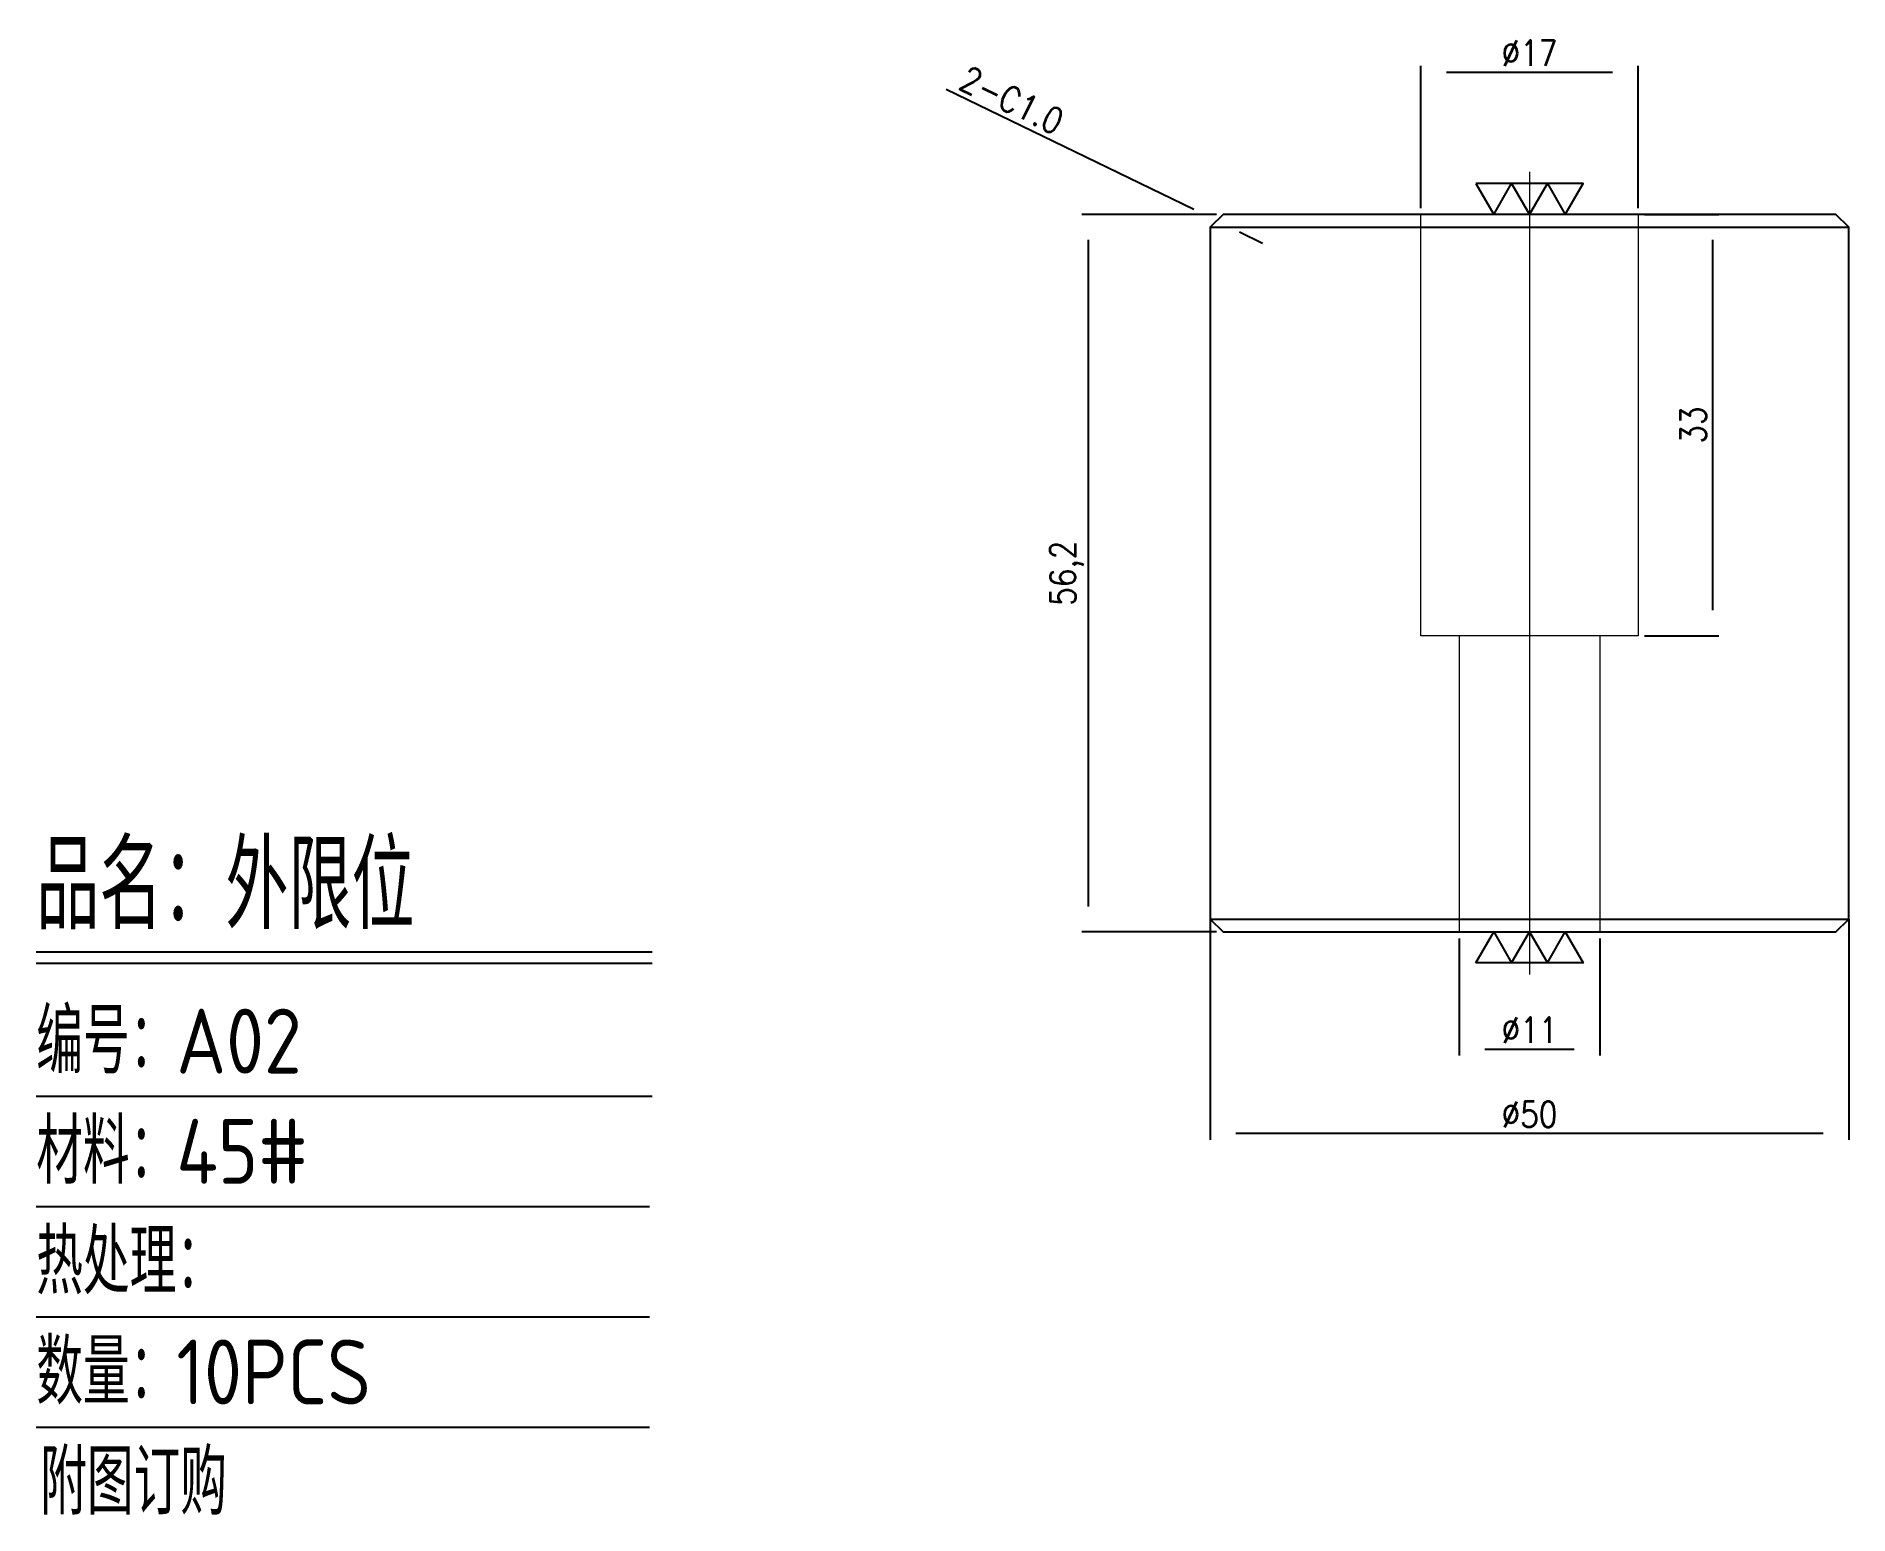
# Model space of a CAD drawing. Header units: millimetres. Extents: x 1404 to 1546, y -1217 to -1101.
import ezdxf

# ---------------------------------------------------------------- set-up
doc = ezdxf.new("R2010")
doc.units = ezdxf.units.MM
doc.linetypes.add('CENTER', pattern=[0])
doc.linetypes.add('DASHED', pattern=[0])
for name, color, linetype in [('DIM', 4, 'Continuous'), ('PRESS', 3, 'Continuous'), ('TEXT', 4, 'Continuous')]:
    doc.layers.add(name, color=color, linetype=linetype)
doc.styles.add('gbenor', font='gbenor.shx', dxfattribs={"bigfont": 'gbcbig.shx'})
doc.styles.get("Standard").update_dxf_attribs({"font": 'txt.shx', "width": 0.85, "bigfont": 'ctxt.shx'})
doc.dimstyles.new('T-2-WX', dxfattribs={"dimtxt": 2, "dimasz": 2, "dimexe": 0.5, "dimexo": 0.5, "dimgap": 0.5, "dimtad": 1, "dimtxsty": 'Standard', "dimblk": 'OPEN30', "dimcen": 0, "dimazin": 3, "dimtfac": 1, "dimtmove": 0, "dimatfit": 3, "dimldrblk": 'OPEN30', "dimlwd": -1, "dimlwe": -1})

# ---------------------------------------------------------------- blocks, each defined once
blk = doc.blocks.new('XYM20')
at = {"color": 2, "ltscale": 2}
blk.add_lwpolyline([(-5.999999999989086, 3.464101615137906), (-3.999999999969759, 0), (-2.000000000004775, 3.464101615137906), (0, 0), (2.000000000017963, 3.464101615137906), (3.999999999992042, 0), (6.000000000010914, 3.464101615137906), (-5.999999999989086, 3.464101615137906)], close=True, dxfattribs=at)
blk = doc.blocks.new('*D7580')
at = {"layer": 'Defpoints', "color": 0}
for p in [(1496.038323623434, -1115.502768364066), (1496.040123276646, -1115.503640858995)]:
    blk.add_point(p, dxfattribs=at)
at = {"layer": 'DIM', "color": 0, "ltscale": 0.3}
for p, q in [((1494.238670205478, -1114.630273335291), (1474.853922377778, -1105.232299289305)), ((1496.040123276646, -1115.503640858995), (1496.038323623434, -1115.502768364066)), ((1497.839776694603, -1116.37613588777), (1499.639430112559, -1117.248630916545))]:
    blk.add_line(p, q, dxfattribs=at)
at = {"layer": 'DIM', "color": 0, "insert": (1480.000999860616, -1106.060680744101), "char_height": 2, "attachment_point": 5, "rotation": 334.1352982466673}
blk.add_mtext('2-C1.0', dxfattribs=at)
blk = doc.blocks.new('_Open30')
blk = doc.blocks.new('*D7581')
at = {"layer": 'Defpoints', "color": 0}
for p in [(1495.539355850196, -1169.703072211432), (1545.539355850196, -1169.703072211432), (1495.539355850196, -1186.98774704822)]:
    blk.add_point(p, dxfattribs=at)
at = {"layer": 'DIM', "color": 0, "ltscale": 0.3}
for p, q in [((1495.539355850196, -1170.203072211432), (1495.539355850196, -1187.48774704822)), ((1545.539355850196, -1170.203072211432), (1545.539355850196, -1187.48774704822)), ((1543.539355850196, -1186.98774704822), (1497.539355850196, -1186.98774704822))]:
    blk.add_line(p, q, dxfattribs=at)
at = {"layer": 'DIM', "color": 0, "insert": (1520.539355850196, -1185.48774704822), "char_height": 2, "attachment_point": 5}
blk.add_mtext('%%c50', dxfattribs=at)
blk = doc.blocks.new('*D7582')
at = {"layer": 'Defpoints', "color": 0}
for p in [(1515.039355840185, -1171.203072211432), (1526.039355840185, -1171.203072211403), (1526.039355840185, -1180.378295786405)]:
    blk.add_point(p, dxfattribs=at)
at = {"layer": 'DIM', "color": 0, "ltscale": 0.3}
for p, q in [((1515.039355840185, -1171.703072211432), (1515.039355840185, -1180.878295786405)), ((1526.039355840185, -1171.703072211403), (1526.039355840185, -1180.878295786405)), ((1517.039355840185, -1180.378295786405), (1524.039355840185, -1180.378295786405))]:
    blk.add_line(p, q, dxfattribs=at)
at = {"layer": 'DIM', "color": 0, "insert": (1520.539355840185, -1178.878295786405), "char_height": 2, "attachment_point": 5}
blk.add_mtext('%%c11', dxfattribs=at)
blk = doc.blocks.new('*D7583')
at = {"layer": 'Defpoints', "color": 0}
for p in [(1529.039355840185, -1103.861633085558), (1512.039355840185, -1115.003072211432), (1529.039355840185, -1115.003072211432)]:
    blk.add_point(p, dxfattribs=at)
at = {"layer": 'DIM', "color": 0, "ltscale": 0.3}
for p, q in [((1512.039355840185, -1114.503072211432), (1512.039355840185, -1103.361633085558)), ((1514.039355840185, -1103.861633085558), (1527.039355840185, -1103.861633085558)), ((1529.039355840185, -1114.503072211432), (1529.039355840185, -1103.361633085558))]:
    blk.add_line(p, q, dxfattribs=at)
at = {"layer": 'DIM', "color": 0, "insert": (1520.539355840185, -1102.361633085558), "char_height": 2, "attachment_point": 5}
blk.add_mtext('%%c17', dxfattribs=at)
blk = doc.blocks.new('*D7584')
at = {"layer": 'Defpoints', "color": 0}
for p in [(1529.039355840185, -1115.003072211432), (1529.039355840185, -1148.003072211432), (1534.864624430309, -1148.003072211432)]:
    blk.add_point(p, dxfattribs=at)
at = {"layer": 'DIM', "color": 0, "ltscale": 0.3}
for p, q in [((1529.539355840185, -1115.003072211432), (1535.364624430309, -1115.003072211432)), ((1534.864624430309, -1117.003072211432), (1534.864624430309, -1146.003072211432)), ((1529.539355840185, -1148.003072211432), (1535.364624430309, -1148.003072211432))]:
    blk.add_line(p, q, dxfattribs=at)
at = {"layer": 'DIM', "color": 0, "insert": (1533.364624430309, -1131.503072211432), "char_height": 2, "attachment_point": 5, "rotation": 90}
blk.add_mtext('33', dxfattribs=at)
blk = doc.blocks.new('*D7585')
at = {"layer": 'Defpoints', "color": 0}
for p in [(1485.990847670939, -1115.003072211432), (1496.539355850196, -1115.003072211432), (1496.539355850196, -1171.203072211432)]:
    blk.add_point(p, dxfattribs=at)
at = {"layer": 'DIM', "color": 0, "ltscale": 0.3}
for p, q in [((1496.039355850196, -1115.003072211432), (1485.490847670939, -1115.003072211432)), ((1485.990847670939, -1169.203072211432), (1485.990847670939, -1117.003072211432)), ((1496.039355850196, -1171.203072211432), (1485.490847670939, -1171.203072211432))]:
    blk.add_line(p, q, dxfattribs=at)
at = {"layer": 'DIM', "color": 0, "insert": (1484.300371480463, -1143.103072211432), "char_height": 2, "attachment_point": 5, "rotation": 90}
blk.add_mtext('56,2', dxfattribs=at)

msp = doc.modelspace()

# ---------------------------------------------------------------- linework, layer by layer
at = {"layer": 'DIM', "color": 4, "linetype": 'Continuous', "lineweight": 25}
for p, q in [((1403.599290392466, -1172.76327191326), (1451.842922958938, -1172.76327191326)), ((1403.599290392466, -1173.652395578644), (1451.842922958938, -1173.652395578644)), ((1403.599290392466, -1184.067844230173), (1451.842922958938, -1184.067844230173)), ((1403.599290392466, -1192.705045550999), (1451.633403489809, -1192.705045550999)), ((1403.599290392466, -1201.342246871792), (1451.633403489809, -1201.342246871792)), ((1403.599290392466, -1209.979448192617), (1451.633403489809, -1209.979448192617))]:
    msp.add_line(p, q, dxfattribs=at)
at = {"layer": 'PRESS'}
for p, q in [((1495.539355850196, -1116.003072211432), (1545.539355850196, -1116.003072211432)), ((1495.539355850196, -1170.203072211432), (1545.539355850196, -1170.203072211432))]:
    msp.add_line(p, q, dxfattribs=at)
msp.add_lwpolyline([(1496.539355850196, -1171.203072211432), (1544.539355850196, -1171.203072211432), (1545.539355850196, -1170.203072211432), (1545.539355850196, -1116.003072211432), (1544.539355850196, -1115.003072211432), (1496.539355850196, -1115.003072211432), (1495.539355850196, -1116.003072211432), (1495.539355850196, -1170.203072211432)], close=True, dxfattribs=at)
at = {"layer": 'TEXT', "color": 4, "linetype": 'CENTER', "lineweight": 20}
msp.add_line((1520.539355840185, -1111.669738878089), (1520.539355840185, -1174.536405544746), dxfattribs=at)
at = {"layer": 'TEXT', "color": 4, "linetype": 'DASHED', "lineweight": 20}
for p, q in [((1512.039355840185, -1148.003072211432), (1512.039355840185, -1115.003072211432)), ((1529.039355840185, -1115.003072211432), (1529.039355840185, -1148.003072211432)), ((1529.039355840185, -1148.003072211432), (1512.039355840185, -1148.003072211432)), ((1515.039355840185, -1148.003072211432), (1515.039355840185, -1171.203072211432)), ((1526.039355840185, -1148.003072211432), (1526.039355840185, -1171.203072211432))]:
    msp.add_line(p, q, dxfattribs=at)

# ---------------------------------------------------------------- block references
at = {"layer": 'TEXT', "lineweight": 20, "xscale": 0.6999999999970896, "yscale": 0.6999999999970896, "zscale": 0.7000000000007276}
msp.add_blockref('XYM20', (1520.539355850196, -1115.003072228748), dxfattribs=at)
at = {"layer": 'TEXT', "lineweight": 20, "xscale": -0.6999999999970896, "yscale": 0.6999999999970896, "zscale": 0.7000000000007276, "rotation": 180}
msp.add_blockref('XYM20', (1520.539355850196, -1171.203072194086), dxfattribs=at)

# ---------------------------------------------------------------- texts
at = {"layer": 'DIM', "color": 3, "linetype": 'Continuous', "lineweight": 25, "style": 'gbenor'}
for s, height, p in [('品名：外限位', 6.858953990053688, (1403.599290392466, -1170.985024582491)), ('编号：A02', 5.080706659299028, (1403.599290392466, -1182.289596899437)), ('材料：45#', 5.080706659299028, (1403.599290392466, -1190.92679822023)), ('热处理：', 5.080706659299028, (1403.599290392466, -1199.563999541056)), ('数量：10PCS', 5.080706659299028, (1403.599290392466, -1208.201200861881)), ('附图订购', 5.080706659299028, (1403.908397240678, -1216.838402182642))]:
    msp.add_text(s, height=height, dxfattribs=at).set_placement(p)

# ---------------------------------------------------------------- dimensions: what is measured, and where the dimension line sits
at = {"layer": 'DIM', "ltscale": 0.3}
for base, p1, p2, picture, middle in [((1529.039355840185, -1103.861633085558), (1512.039355840185, -1115.003072211432), (1529.039355840185, -1115.003072211432), '*D7583', (1520.539355840185, -1102.361633085558)), ((1495.539355850196, -1186.98774704822), (1545.539355850196, -1169.703072211432), (1495.539355850196, -1169.703072211432), '*D7581', (1520.539355850196, -1185.48774704822)), ((1526.039355840185, -1180.378295786405), (1515.039355840185, -1171.203072211432), (1526.039355840185, -1171.203072211403), '*D7582', (1520.539355840185, -1178.878295786405))]:
    dim = msp.add_linear_dim(base=base, p1=p1, p2=p2, text='%%c<>', dimstyle='T-2-WX', dxfattribs=at)
    dim.commit()
    dim.dimension.update_dxf_attribs({"geometry": picture, "text_midpoint": middle})
dim = msp.add_diameter_dim_2p(p1=(1496.040123276646, -1115.503640858995), p2=(1496.038323623434, -1115.502768364066), text='2-C1.0', dimstyle='T-2-WX', dxfattribs=at)
dim.commit()
dim.dimension.update_dxf_attribs({"geometry": '*D7580', "text_midpoint": (1479.346628589034, -1107.410420807568), "dimtype": 163})
for base, p1, p2, picture, middle in [((1485.990847670939, -1115.003072211432), (1496.539355850196, -1171.203072211432), (1496.539355850196, -1115.003072211432), '*D7585', (1484.300371480463, -1143.103072211432)), ((1534.864624430309, -1148.003072211432), (1529.039355840185, -1115.003072211432), (1529.039355840185, -1148.003072211432), '*D7584', (1533.364624430309, -1131.503072211432))]:
    dim = msp.add_linear_dim(base=base, p1=p1, p2=p2, angle=90, dimstyle='T-2-WX', dxfattribs=at)
    dim.commit()
    dim.dimension.update_dxf_attribs({"geometry": picture, "text_midpoint": middle})

doc.saveas('drawing.dxf')
